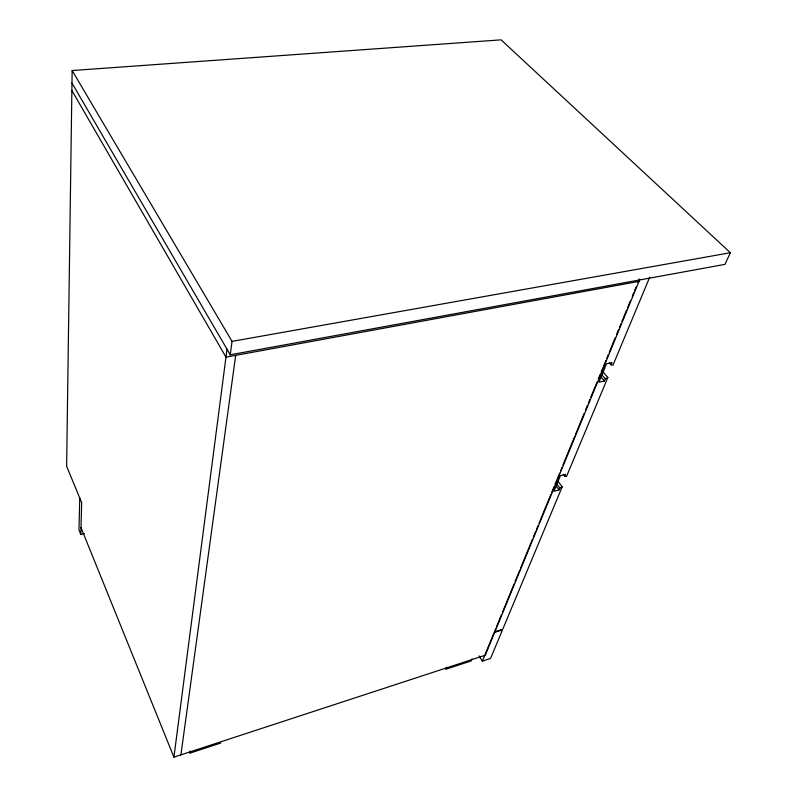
<?xml version="1.0" encoding="UTF-8"?>
<svg xmlns="http://www.w3.org/2000/svg" width="797" height="797" viewBox="0 0 797 797"><rect width="100%" height="100%" fill="white"/><g stroke="black" fill="none" stroke-linecap="round" stroke-linejoin="round"><path stroke-width="1.2" d="M71.969 83.067L230.263 354.804L724.951 264.365L730.371 252.729L501.094 39.85L72.148 70.534L66.629 466.245L81.663 502.678L80.816 534.508L84.412 533.661M79.76 498.065L78.963 529.915L80.816 534.508M639.822 279.368L485.273 655.224L173.925 757.15L227.006 349.206M230.263 354.804L232.047 341.375L72.148 70.534M180.919 754.859L235.683 355.352M190.035 751.043L189.726 753.215L220.789 743.023M446.549 667.139L445.742 669.271L471.216 660.922L472.073 658.8M482.384 661.151L494.13 632.549L502.489 629.879L490.553 658.461L482.384 661.151L479.077 655.901M495.814 628.454L494.409 631.882L502.768 629.212L562.204 486.818L557.661 480.91M496.76 626.163L501.452 614.726M502.399 612.435L514.135 583.842M515.081 581.561L519.774 570.124M520.71 567.833L532.456 539.24M533.402 536.959L535.743 531.24M536.69 528.949L538.095 525.522M539.031 523.231L550.777 494.638M551.723 492.357L554.064 486.638M555.011 484.347L556.416 480.92M557.721 477.752L559.604 473.149M560.55 470.848L561.975 467.401M562.921 465.089L574.737 436.318M575.683 434.016L584.191 413.304M585.606 409.847L587.499 405.245M588.445 402.943L589.86 399.486M590.806 397.185L596.953 382.221M598.378 378.774L600.271 374.172M601.207 371.87L602.632 368.413L604.843 367.925L598.946 382.231L604.405 381.006L605.312 378.814L607.842 377.489L602.95 371.87M603.528 366.231L605.879 360.503M606.826 358.202L608.231 354.765M609.177 352.473L615.304 337.569M616.709 334.132L618.592 329.54M619.538 327.248L620.953 323.811M621.889 321.52L626.601 310.053M627.548 307.752L630.367 300.877M632.25 296.295L633.665 292.848M634.611 290.556L636.026 287.119M637.909 282.536L639.324 279.089M556.884 479.774L558.956 479.236L553.985 491.281L559.096 489.916L559.873 488.063L562.204 486.818M607.842 377.489L566.528 476.476L564.764 476.297L565.551 474.404L560.391 475.749L559.315 478.359L557.242 478.907M649.714 277.197L612.963 365.215L611.13 364.837L612.066 362.595L606.547 363.791L605.262 366.899L603.05 367.377M638.985 281.391L225.969 357.136L71.869 90.489M232.047 341.375L730.371 252.729M609.486 362.974L611.13 364.837M601.247 374.132L605.312 378.814M600.34 376.323L604.405 381.006M563.24 474.335L564.764 476.297M556.844 484.118L559.873 488.063M556.077 485.971L559.096 489.916M80.995 527.584L173.925 757.15"/></g></svg>
